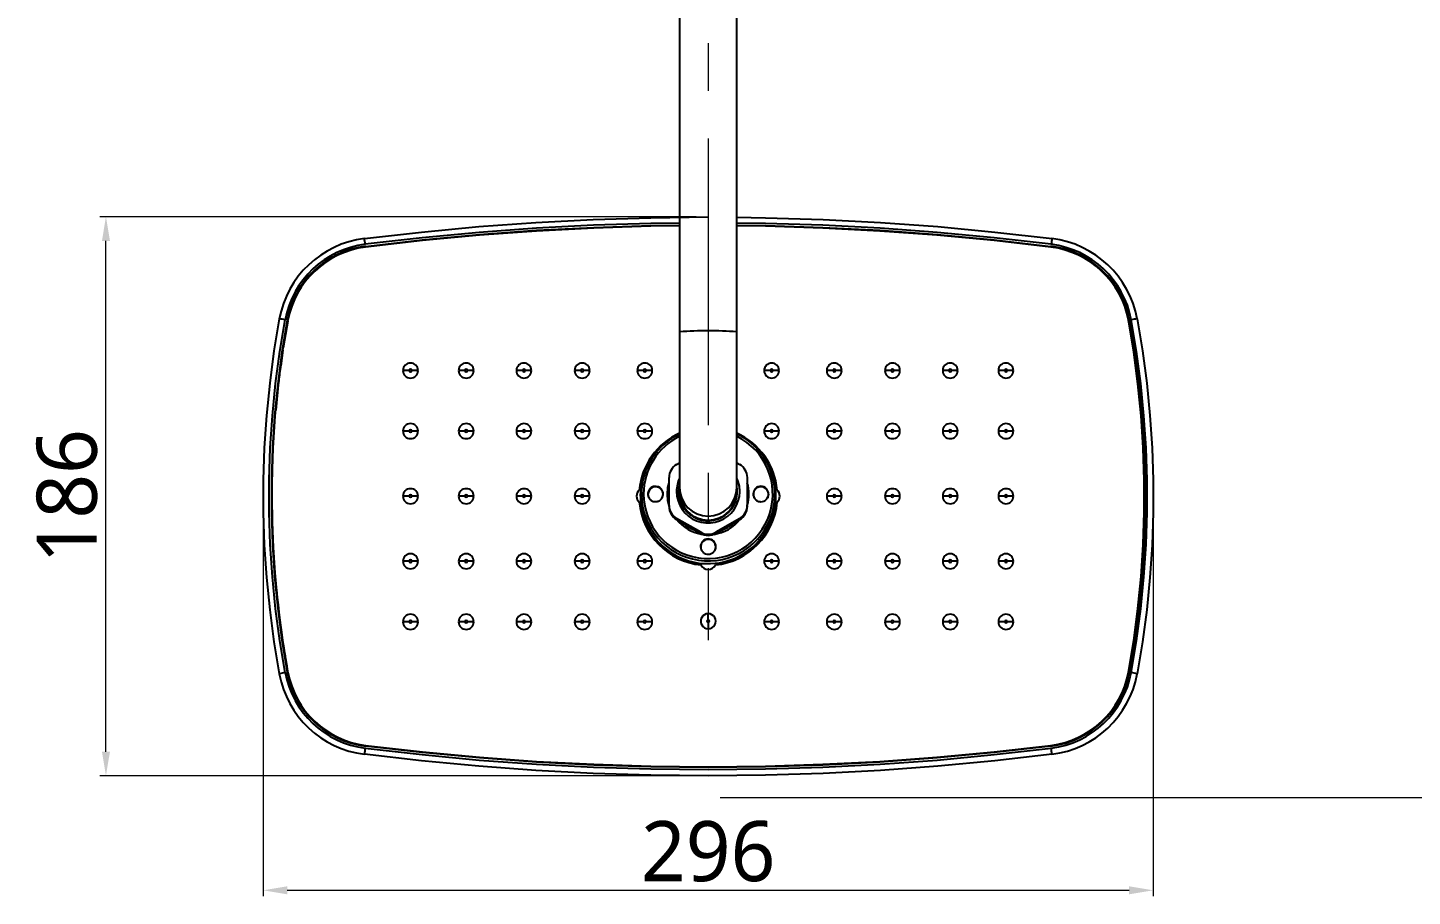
# Model space of a CAD drawing. Extents: x 4885 to 9138, y -729 to 2388.
# Drawn here: x 5962.3 to 6422.6, y 1428.2 to 1717 of the extents above; entities that cross this region are included whole.
import ezdxf

# ---------------------------------------------------------------- set-up
doc = ezdxf.new("R2010")
doc.units = 0
doc.header["$LTSCALE"] = 10
doc.header["$MEASUREMENT"] = 0
doc.header["$PDMODE"] = 3
doc.header["$PDSIZE"] = -10
doc.linetypes.add('CENTER2', pattern=[28.575, 19.05, -3.175, 3.175, -3.175])
doc.layers.get('0').update_dxf_attribs({"linetype": 'CONTINUOUS'})
doc.layers.get('DEFPOINTS').update_dxf_attribs({"linetype": 'CONTINUOUS'})
doc.layers.add('Cneter', color=1, linetype='CENTER2', lineweight=13)
doc.styles.add('Daelim Dimension', font='NanumGothic.ttf')
doc.dimstyles.new('DEFAULT', dxfattribs={"dimscale": 2, "dimtxt": 2, "dimasz": 2, "dimexe": 0, "dimexo": 2, "dimgap": 1, "dimtad": 1, "dimdec": 1, "dimzin": 9, "dimdsep": 46, "dimtxsty": 'Daelim Dimension', "dimcen": 0.5, "dimclrd": 252, "dimclre": 252, "dimclrt": 3, "dimadec": 1, "dimazin": 0, "dimtfac": 1, "dimtdec": 1, "dimtix": 1, "dimtmove": 0, "dimatfit": 3, "dimfxl": 1, "dimtolj": 1, "dimtzin": 1, "dimlwd": 9, "dimlwe": 9, "dimarcsym": 0})

# ---------------------------------------------------------------- blocks, each defined once
blk = doc.blocks.new('*D56')
at = {"color": 5, "lineweight": 9, "ltscale": 0.5, "transparency": 16777216}
for p, q in [((6417.52, 2005.89), (6533.53, 2005.89)), ((6531.53, 1997.89), (6531.53, 1469.07)), ((6192.49, 1461.07), (6533.53, 1461.07))]:
    blk.add_line(p, q, dxfattribs=at)
at = {"color": 5, "ltscale": 0.5, "transparency": 16777216}
for points in [[(6530.19, 1997.89), (6532.86, 1997.89), (6531.53, 2005.89)], [(6530.19, 1469.07), (6532.86, 1469.07), (6531.53, 1461.07)]]:
    blk.add_solid(points, dxfattribs=at)
at = {"layer": 'DEFPOINTS', "color": 0, "ltscale": 0.5, "transparency": 16777216}
for p in [(6413.52, 2005.89), (6188.49, 1461.07), (6531.53, 1461.07)]:
    blk.add_point(p, dxfattribs=at)
at = {"color": 7, "ltscale": 0.5, "transparency": 16777216, "insert": (6518.75, 1733.48), "char_height": 20, "attachment_point": 5, "rotation": 90, "style": 'Daelim Dimension'}
blk.add_mtext('\\A1;545', dxfattribs=at)
blk = doc.blocks.new('*D59')
at = {"color": 5, "lineweight": 9, "ltscale": 0.5, "transparency": 16777216}
for p, q in [((6184.52, 1654.14), (5986.34, 1654.14)), ((5988.34, 1476.28), (5988.34, 1646.14)), ((6184.52, 1468.28), (5986.34, 1468.28))]:
    blk.add_line(p, q, dxfattribs=at)
at = {"color": 5, "ltscale": 0.5, "transparency": 16777216}
for points in [[(5987.01, 1646.14), (5989.68, 1646.14), (5988.34, 1654.14)], [(5987.01, 1476.28), (5989.68, 1476.28), (5988.34, 1468.28)]]:
    blk.add_solid(points, dxfattribs=at)
at = {"layer": 'DEFPOINTS', "color": 0, "ltscale": 0.5, "transparency": 16777216}
for p in [(5988.34, 1654.14), (6188.52, 1654.14), (6188.52, 1468.28)]:
    blk.add_point(p, dxfattribs=at)
at = {"color": 7, "ltscale": 0.5, "transparency": 16777216, "insert": (5975.45, 1561.21), "char_height": 20, "attachment_point": 5, "rotation": 90, "style": 'Daelim Dimension'}
blk.add_mtext('\\A1;186', dxfattribs=at)
blk = doc.blocks.new('*D60')
at = {"color": 5, "lineweight": 9, "ltscale": 0.5, "transparency": 16777216}
for p, q in [((6040.63, 1557.16), (6040.63, 1428.18)), ((6336.42, 1557.16), (6336.42, 1428.18)), ((6048.63, 1430.18), (6328.42, 1430.18))]:
    blk.add_line(p, q, dxfattribs=at)
at = {"color": 5, "ltscale": 0.5, "transparency": 16777216}
for points in [[(6048.63, 1431.52), (6048.63, 1428.85), (6040.63, 1430.18)], [(6328.42, 1431.52), (6328.42, 1428.85), (6336.42, 1430.18)]]:
    blk.add_solid(points, dxfattribs=at)
at = {"layer": 'DEFPOINTS', "color": 0, "ltscale": 0.5, "transparency": 16777216}
for p in [(6040.63, 1561.16), (6336.42, 1561.16), (6336.42, 1430.18)]:
    blk.add_point(p, dxfattribs=at)
at = {"color": 7, "ltscale": 0.5, "transparency": 16777216, "insert": (6188.52, 1443.07), "char_height": 20, "attachment_point": 5, "style": 'Daelim Dimension'}
blk.add_mtext('\\A1;296', dxfattribs=at)

msp = doc.modelspace()

# ---------------------------------------------------------------- linework, layer by layer
at = {"color": 7, "linetype": 'Continuous', "lineweight": 25}
for p, q in [((6179.02, 1917.63), (6179.02, 1615.85)), ((6198.02, 1615.85), (6198.02, 1917.63))]:
    msp.add_line(p, q, dxfattribs=at)
for p, q in [((6074.61, 1644.08), (6074.61, 1644.12)), ((6302.44, 1644.08), (6302.44, 1644.12)), ((6048.79, 1619.47), (6047.29, 1610.62)), ((6048.79, 1619.47), (6048.87, 1619.9)), ((6048.79, 1619.47), (6048.79, 1619.73)), ((6048.79, 1619.47), (6048.79, 1619.47)), ((6179.02, 1615.85), (6179.02, 1564.14)), ((6198.02, 1564.14), (6198.02, 1615.85)), ((6328.26, 1619.47), (6328.18, 1619.9)), ((6328.26, 1619.47), (6328.26, 1619.73)), ((6328.26, 1619.47), (6329.76, 1610.62)), ((6328.26, 1619.47), (6328.26, 1619.47)), ((6047.3, 1610.61), (6047.28, 1610.62)), ((6329.77, 1610.62), (6329.75, 1610.61)), ((6045.76, 1599.57), (6045.76, 1599.62)), ((6045.76, 1599.62), (6045.97, 1599.61)), ((6045.8, 1599.57), (6045.76, 1599.57)), ((6331.29, 1599.62), (6331.07, 1599.61)), ((6331.25, 1599.57), (6331.29, 1599.57)), ((6331.29, 1599.57), (6331.29, 1599.62)), ((6178.02, 1571.76), (6179.02, 1572.33)), ((6198.02, 1572.33), (6199.02, 1571.76)), ((6175.52, 1558.2), (6175.52, 1567.43)), ((6201.52, 1567.43), (6201.52, 1558.2)), ((6043.52, 1561.23), (6043.52, 1561.04)), ((6043.52, 1561.04), (6043.52, 1560.97)), ((6166.02, 1561.29), (6166.08, 1562.89)), ((6179.02, 1564.14), (6179.02, 1562.74)), ((6198.02, 1562.74), (6198.02, 1564.14)), ((6333.52, 1561.04), (6333.52, 1561.23)), ((6333.52, 1560.97), (6333.52, 1561.04)), ((6175.52, 1557.81), (6175.52, 1558.2)), ((6201.52, 1557.81), (6201.52, 1558.2)), ((6186.02, 1549.25), (6178.02, 1553.87)), ((6178.02, 1553.48), (6178.02, 1553.87)), ((6178.02, 1553.48), (6186.02, 1548.87)), ((6178.02, 1553.48), (6186.02, 1548.87)), ((6178.02, 1553.48), (6178.02, 1553.48)), ((6183.69, 1554.38), (6182.89, 1554.85)), ((6199.02, 1553.87), (6191.02, 1549.25)), ((6191.02, 1548.87), (6199.02, 1553.48)), ((6191.02, 1548.87), (6199.02, 1553.48)), ((6199.02, 1553.48), (6199.02, 1553.87)), ((6199.02, 1553.48), (6199.02, 1553.48)), ((6186.02, 1548.87), (6186.02, 1549.25)), ((6186.02, 1548.87), (6186.02, 1548.87)), ((6191.02, 1548.87), (6191.02, 1549.25)), ((6191.02, 1548.87), (6191.02, 1548.87)), ((6045.01, 1530.09), (6045.01, 1529.96)), ((6045.04, 1529.81), (6045.01, 1529.96)), ((6045.2, 1527.99), (6045.2, 1528.03)), ((6331.84, 1527.99), (6331.84, 1528.03)), ((6332.01, 1529.81), (6332.03, 1529.96)), ((6332.03, 1530.09), (6332.03, 1529.96)), ((6045.29, 1527.36), (6045.27, 1527.36)), ((6045.28, 1527.34), (6045.28, 1527.36)), ((6045.39, 1526.4), (6045.38, 1526.4)), ((6331.66, 1526.4), (6331.66, 1526.4)), ((6331.78, 1527.36), (6331.76, 1527.36)), ((6331.77, 1527.34), (6331.77, 1527.36)), ((6188.52, 1520.1), (6188.52, 1522.16)), ((6188.52, 1519.3), (6188.52, 1517.16)), ((6046.42, 1517.62), (6046.46, 1517.62)), ((6330.63, 1517.62), (6330.59, 1517.62)), ((6047.18, 1512.53), (6047.19, 1512.53)), ((6047.24, 1512.04), (6047.24, 1512)), ((6047.33, 1511.5), (6047.34, 1511.51)), ((6047.33, 1511.49), (6047.33, 1511.5)), ((6047.33, 1511.49), (6047.35, 1511.49)), ((6047.56, 1510.12), (6047.56, 1510.07)), ((6047.57, 1509.91), (6047.56, 1510.07)), ((6047.57, 1510.04), (6047.57, 1509.91)), ((6329.47, 1509.91), (6329.48, 1510.07)), ((6329.47, 1510.04), (6329.47, 1509.91)), ((6329.48, 1510.07), (6329.48, 1510.12)), ((6329.72, 1511.5), (6329.7, 1511.51)), ((6329.72, 1511.49), (6329.7, 1511.49)), ((6329.72, 1511.49), (6329.72, 1511.5)), ((6329.81, 1512.04), (6329.81, 1512)), ((6329.87, 1512.53), (6329.86, 1512.53)), ((6048.84, 1502.74), (6048.84, 1502.55)), ((6048.84, 1502.55), (6048.84, 1502.48)), ((6328.21, 1502.74), (6328.21, 1502.55)), ((6328.21, 1502.55), (6328.21, 1502.48)), ((6074.62, 1478.39), (6074.62, 1478.34)), ((6302.43, 1478.39), (6302.43, 1478.34))]:
    msp.add_line(p, q)
at = {"flags": 128}
for points in [[(6074.25, 1646.92), (6093.22, 1649.09), (6112.23, 1650.87), (6131.28, 1652.26), (6150.34, 1653.25), (6169.43, 1653.84), (6188.52, 1654.14)], [(6198.02, 1653.99), (6207.62, 1653.84), (6226.7, 1653.25), (6245.77, 1652.26), (6264.81, 1650.87), (6283.83, 1649.09), (6302.8, 1646.92)], [(6179.02, 1652.07), (6169.47, 1651.92), (6150.43, 1651.33), (6131.4, 1650.34), (6112.4, 1648.96), (6093.43, 1647.18), (6074.5, 1645.01)], [(6074.59, 1644.32), (6093.5, 1646.49), (6112.46, 1648.27), (6131.44, 1649.65), (6150.46, 1650.64), (6169.49, 1651.23), (6179.02, 1651.38)], [(6179.02, 1651.17), (6169.49, 1651.03), (6150.46, 1650.43), (6131.46, 1649.44), (6112.47, 1648.06), (6093.52, 1646.29), (6074.61, 1644.12)], [(6179.02, 1651.13), (6169.49, 1650.98), (6150.47, 1650.39), (6131.46, 1649.4), (6112.48, 1648.02), (6093.53, 1646.24), (6074.62, 1644.08)], [(6302.55, 1645.01), (6283.62, 1647.18), (6264.65, 1648.96), (6245.65, 1650.34), (6226.62, 1651.33), (6207.58, 1651.92), (6198.02, 1652.07)], [(6198.02, 1651.38), (6207.56, 1651.23), (6226.59, 1650.64), (6245.6, 1649.65), (6264.59, 1648.27), (6283.55, 1646.49), (6302.46, 1644.32)], [(6302.44, 1644.12), (6283.53, 1646.29), (6264.57, 1648.06), (6245.59, 1649.44), (6226.58, 1650.43), (6207.56, 1651.03), (6198.02, 1651.17)], [(6302.43, 1644.08), (6283.52, 1646.24), (6264.57, 1648.02), (6245.59, 1649.4), (6226.58, 1650.39), (6207.56, 1650.98), (6198.02, 1651.13)], [(6045.95, 1620.18), (6044.18, 1609.54), (6042.76, 1598.84), (6041.7, 1588.1), (6040.98, 1577.34), (6040.63, 1566.56), (6040.63, 1555.77), (6040.98, 1544.98), (6041.7, 1534.22), (6042.76, 1523.48), (6044.18, 1512.78), (6045.95, 1502.14)], [(6331.1, 1620.18), (6332.87, 1609.54), (6334.29, 1598.84), (6335.35, 1588.1), (6336.06, 1577.34), (6336.42, 1566.56), (6336.42, 1555.77), (6336.06, 1544.98), (6335.35, 1534.22), (6334.29, 1523.48), (6332.87, 1512.78), (6331.1, 1502.14)], [(6047.91, 1502.57), (6046.15, 1513.15), (6044.74, 1523.78), (6043.69, 1534.45), (6042.98, 1545.15), (6042.63, 1555.87), (6042.63, 1566.6), (6042.98, 1577.31), (6043.69, 1588.01), (6044.74, 1598.69), (6046.15, 1609.32), (6047.91, 1619.9)], [(6048.59, 1619.77), (6046.84, 1609.21), (6045.43, 1598.61), (6044.37, 1587.96), (6043.67, 1577.28), (6043.32, 1566.58), (6043.32, 1555.88), (6043.67, 1545.19), (6044.37, 1534.51), (6045.43, 1523.86), (6046.84, 1513.25), (6048.59, 1502.7)], [(6048.79, 1502.73), (6047.03, 1513.28), (6045.63, 1523.88), (6044.57, 1534.52), (6043.87, 1545.19), (6043.52, 1555.88), (6043.52, 1566.57), (6043.87, 1577.26), (6044.57, 1587.93), (6045.63, 1598.58), (6047.03, 1609.18), (6048.79, 1619.73)], [(6048.84, 1502.74), (6047.08, 1513.29), (6045.68, 1523.89), (6044.62, 1534.53), (6043.92, 1545.2), (6043.57, 1555.89), (6043.57, 1566.58), (6043.92, 1577.27), (6044.62, 1587.94), (6045.68, 1598.58), (6047.08, 1609.18), (6048.84, 1619.73)], [(6328.21, 1502.74), (6329.96, 1513.29), (6331.37, 1523.89), (6332.42, 1534.53), (6333.13, 1545.2), (6333.48, 1555.89), (6333.48, 1566.58), (6333.13, 1577.27), (6332.42, 1587.94), (6331.37, 1598.58), (6329.96, 1609.18), (6328.21, 1619.73)], [(6328.26, 1502.73), (6330.01, 1513.28), (6331.42, 1523.88), (6332.47, 1534.52), (6333.18, 1545.19), (6333.53, 1555.88), (6333.53, 1566.57), (6333.18, 1577.26), (6332.47, 1587.93), (6331.42, 1598.58), (6330.01, 1609.18), (6328.26, 1619.73)], [(6328.46, 1619.77), (6330.21, 1609.21), (6331.62, 1598.61), (6332.67, 1587.96), (6333.38, 1577.28), (6333.73, 1566.58), (6333.73, 1555.88), (6333.38, 1545.19), (6332.67, 1534.51), (6331.62, 1523.86), (6330.21, 1513.25), (6328.46, 1502.7)], [(6329.14, 1502.57), (6330.89, 1513.15), (6332.3, 1523.78), (6333.36, 1534.45), (6334.07, 1545.15), (6334.42, 1555.87), (6334.42, 1566.6), (6334.07, 1577.31), (6333.36, 1588.01), (6332.3, 1598.69), (6330.89, 1609.32), (6329.14, 1619.9)], [(6047.19, 1609.95), (6047.03, 1608.92), (6046.42, 1604.63)], [(6329.86, 1609.95), (6330.01, 1608.92), (6330.62, 1604.63)], [(6046.4, 1604.62), (6046.31, 1604), (6046.23, 1603.37), (6046.15, 1602.75), (6046.07, 1602.12), (6045.99, 1601.5), (6045.91, 1600.87), (6045.84, 1600.25), (6045.76, 1599.62)], [(6330.65, 1604.62), (6330.73, 1604), (6330.82, 1603.37), (6330.9, 1602.75), (6330.98, 1602.12), (6331.06, 1601.5), (6331.13, 1600.87), (6331.21, 1600.25), (6331.29, 1599.62)], [(6045.78, 1599.57), (6045.63, 1598.32), (6044.76, 1589.83)], [(6331.27, 1599.57), (6331.42, 1598.32), (6332.29, 1589.83)], [(6043.57, 1568.93), (6043.52, 1566.32), (6043.47, 1560.97)], [(6174.99, 1561.95), (6175.16, 1564.12), (6175.52, 1565.71)], [(6333.48, 1568.93), (6333.53, 1566.32), (6333.57, 1560.97)], [(6043.52, 1561.04), (6043.63, 1552.6), (6043.96, 1544.17), (6044.51, 1535.75), (6045.28, 1527.34)], [(6168.86, 1560.61), (6168.71, 1560.91), (6168.52, 1561.86)], [(6175.52, 1558.19), (6175.16, 1559.78), (6174.99, 1561.95)], [(6208.52, 1561.86), (6208.33, 1560.91), (6208.19, 1560.61)], [(6333.52, 1561.04), (6333.41, 1552.6), (6333.08, 1544.17), (6332.54, 1535.75), (6331.77, 1527.34)], [(6181, 1551.77), (6182.43, 1550.83), (6183.65, 1550.23)], [(6193.39, 1550.23), (6194.62, 1550.83), (6196.05, 1551.77)], [(6045.01, 1530.09), (6045.27, 1527.57), (6045.54, 1525.06), (6045.83, 1522.55), (6046.14, 1520.04), (6046.47, 1517.54), (6046.82, 1515.04), (6047.19, 1512.54), (6047.57, 1510.04)], [(6332.03, 1530.09), (6331.78, 1527.57), (6331.51, 1525.06), (6331.22, 1522.55), (6330.91, 1520.04), (6330.58, 1517.54), (6330.23, 1515.04), (6329.86, 1512.54), (6329.47, 1510.04)], [(6045.38, 1526.4), (6045.57, 1524.66), (6045.77, 1522.93), (6045.81, 1522.66)], [(6331.66, 1526.4), (6331.47, 1524.66), (6331.27, 1522.93), (6331.24, 1522.66)], [(6046.45, 1517.62), (6046.67, 1515.99), (6046.92, 1514.26), (6047.18, 1512.53)], [(6330.6, 1517.62), (6330.37, 1515.99), (6330.13, 1514.26), (6329.87, 1512.53)], [(6047.24, 1512), (6047.42, 1510.81), (6047.61, 1509.62), (6047.8, 1508.43), (6048, 1507.23), (6048.2, 1506.04), (6048.41, 1504.86), (6048.62, 1503.67), (6048.84, 1502.48)], [(6047.33, 1511.49), (6047.5, 1510.37), (6047.68, 1509.25), (6047.86, 1508.13), (6048.05, 1507.01), (6048.24, 1505.89), (6048.44, 1504.78), (6048.63, 1503.66), (6048.84, 1502.55)], [(6329.81, 1512), (6329.62, 1510.81), (6329.44, 1509.62), (6329.24, 1508.43), (6329.04, 1507.23), (6328.84, 1506.04), (6328.64, 1504.86), (6328.43, 1503.67), (6328.21, 1502.48)], [(6329.72, 1511.49), (6329.54, 1510.37), (6329.37, 1509.25), (6329.18, 1508.13), (6329, 1507.01), (6328.81, 1505.89), (6328.61, 1504.78), (6328.41, 1503.66), (6328.21, 1502.55)], [(6074.5, 1477.46), (6093.43, 1475.29), (6112.4, 1473.51), (6131.4, 1472.13), (6150.43, 1471.14), (6169.47, 1470.55), (6188.52, 1470.35), (6207.58, 1470.55), (6226.62, 1471.14), (6245.65, 1472.13), (6264.65, 1473.51), (6283.62, 1475.29), (6302.55, 1477.46)], [(6302.46, 1478.14), (6283.55, 1475.98), (6264.59, 1474.2), (6245.6, 1472.82), (6226.59, 1471.83), (6207.56, 1471.24), (6188.52, 1471.04), (6169.49, 1471.24), (6150.46, 1471.83), (6131.44, 1472.82), (6112.46, 1474.2), (6093.5, 1475.98), (6074.59, 1478.14)], [(6074.61, 1478.34), (6093.52, 1476.17), (6112.47, 1474.39), (6131.46, 1473.01), (6150.46, 1472.02), (6169.49, 1471.43), (6188.52, 1471.23), (6207.56, 1471.43), (6226.58, 1472.02), (6245.59, 1473.01), (6264.57, 1474.39), (6283.53, 1476.17), (6302.44, 1478.34)], [(6074.62, 1478.39), (6093.53, 1476.22), (6112.48, 1474.45), (6131.46, 1473.07), (6150.47, 1472.08), (6169.49, 1471.49), (6188.52, 1471.29), (6207.56, 1471.49), (6226.58, 1472.08), (6245.59, 1473.07), (6264.57, 1474.45), (6283.52, 1476.22), (6302.43, 1478.39)], [(6302.8, 1475.41), (6283.83, 1473.23), (6264.81, 1471.45), (6245.77, 1470.06), (6226.7, 1469.07), (6207.62, 1468.48), (6188.52, 1468.28), (6169.43, 1468.48), (6150.34, 1469.07), (6131.28, 1470.06), (6112.23, 1471.45), (6093.22, 1473.23), (6074.25, 1475.41)]]:
    msp.add_lwpolyline(points, dxfattribs=at)
for centre, radius, start, end in [((6078.34, 1614.24), 32.93, 97.1251, 169.6068), ((6078.34, 1614.31), 30.93, 97.1263, 169.6057), ((6078.34, 1614.32), 30.24, 97.1239, 169.608), ((6078.34, 1614.31), 30.04, 97.1239, 169.608), ((6078.34, 1614.31), 29.99, 97.1263, 169.6056), ((5988.89, 1634.83), 86.22, 6.781, 8.0584), ((6061.75, 1642.67), 12.94, 6.447, 7.3627), ((6298.71, 1614.31), 29.99, 10.3945, 82.8737), ((6315.39, 1642.65), 13.03, 172.6406, 173.5498), ((6298.71, 1614.31), 30.04, 10.392, 82.8761), ((6298.71, 1614.32), 30.24, 10.392, 82.8761), ((6388.14, 1634.83), 86.19, 171.9415, 173.2192), ((6298.71, 1614.31), 30.93, 10.3943, 82.8737), ((6298.71, 1614.24), 32.93, 10.3932, 82.8749), ((6045.16, 1607.85), 12.35, 77.1226, 86.3366), ((6331.89, 1607.85), 12.35, 93.6634, 102.8774), ((6048.37, 1618.3), 1.49, 73.8071, 81.5473), ((6188.52, 1506.46), 109.81, 85.037, 94.963), ((6328.68, 1618.3), 1.49, 98.4497, 106.1941), ((6089.57, 1603.01), 2.5, 0.0283, 179.9717), ((6089.01, 1549.86), 53.19, 89.8231, 92.0832), ((6089.57, 1603.01), 2.5, 180.0283, 359.9717), ((6089.57, 1603.04), 0.402, 0.0258, 179.9742), ((6089.57, 1603.04), 0.402, 180.03, 359.97), ((6090.14, 1549.86), 53.19, 87.9168, 90.1769), ((6108.08, 1603.01), 2.5, 0.0283, 179.9717), ((6107.52, 1549.86), 53.19, 89.8231, 92.0832), ((6108.08, 1603.01), 2.5, 180.0283, 359.9717), ((6108.08, 1603.04), 0.402, 0.0251, 179.9749), ((6108.08, 1603.04), 0.402, 180.0293, 359.9707), ((6108.65, 1549.86), 53.19, 87.9168, 90.1769), ((6127.27, 1603.01), 2.5, 0.0282, 179.9718), ((6126.71, 1549.86), 53.19, 89.8231, 92.0832), ((6127.27, 1603.01), 2.5, 180.0282, 359.9718), ((6127.27, 1603.04), 0.402, 0.0254, 179.9746), ((6127.27, 1603.04), 0.402, 180.0297, 359.9703), ((6127.84, 1549.86), 53.19, 87.9168, 90.1769), ((6146.63, 1603.01), 2.5, 0.0283, 179.9717), ((6146.06, 1549.86), 53.19, 89.8231, 92.0832), ((6146.63, 1603.01), 2.5, 180.0283, 359.9717), ((6146.63, 1603.04), 0.402, 0.0258, 179.9742), ((6146.63, 1603.04), 0.402, 180.03, 359.97), ((6147.19, 1549.86), 53.19, 87.9168, 90.1769), ((6167.45, 1603.01), 2.5, 0.0282, 179.9718), ((6166.88, 1549.86), 53.19, 89.8231, 92.0832), ((6167.45, 1603.01), 2.5, 180.0282, 359.9718), ((6167.45, 1603.04), 0.402, 0.0255, 179.9745), ((6167.45, 1603.04), 0.402, 180.0298, 359.9702), ((6168.01, 1549.86), 53.19, 87.9168, 90.1769), ((6209.6, 1603.01), 2.5, 0.0282, 179.9718), ((6209.04, 1549.86), 53.19, 89.8231, 92.0832), ((6209.6, 1603.01), 2.5, 180.0282, 359.9718), ((6209.6, 1603.04), 0.402, 0.0255, 179.9745), ((6209.6, 1603.04), 0.402, 180.0298, 359.9702), ((6210.17, 1549.86), 53.19, 87.9168, 90.1769), ((6230.42, 1603.01), 2.5, 0.0282, 179.9718), ((6229.85, 1549.86), 53.19, 89.8231, 92.0832), ((6230.42, 1603.01), 2.5, 180.0282, 359.9718), ((6230.42, 1603.04), 0.402, 0.0254, 179.9746), ((6230.42, 1603.04), 0.402, 180.0297, 359.9703), ((6230.99, 1549.86), 53.19, 87.9168, 90.1769), ((6249.77, 1603.01), 2.5, 0.0283, 179.9717), ((6249.21, 1549.86), 53.19, 89.8231, 92.0832), ((6249.77, 1603.01), 2.5, 180.0283, 359.9717), ((6249.77, 1603.04), 0.402, 0.0258, 179.9742), ((6249.77, 1603.04), 0.402, 180.03, 359.97), ((6250.34, 1549.86), 53.19, 87.9168, 90.1769), ((6268.96, 1603.01), 2.5, 0.0283, 179.9717), ((6268.4, 1549.86), 53.19, 89.8231, 92.0832), ((6268.96, 1603.01), 2.5, 180.0283, 359.9717), ((6268.96, 1603.04), 0.402, 0.0258, 179.9742), ((6268.96, 1603.04), 0.402, 180.03, 359.97), ((6269.53, 1549.86), 53.19, 87.9168, 90.1769), ((6287.47, 1603.01), 2.5, 0.0283, 179.9717), ((6286.91, 1549.86), 53.19, 89.8231, 92.0832), ((6287.47, 1603.01), 2.5, 180.0283, 359.9717), ((6287.47, 1603.04), 0.402, 0.0251, 179.9749), ((6287.47, 1603.04), 0.402, 180.0293, 359.9707), ((6288.04, 1549.86), 53.19, 87.9168, 90.1769), ((6089.57, 1582.87), 2.5, 0.0283, 179.9717), ((6089.57, 1582.91), 0.402, 0.03, 179.97), ((6108.08, 1582.87), 2.5, 0.0283, 179.9717), ((6108.08, 1582.91), 0.402, 0.0293, 179.9707), ((6127.27, 1582.87), 2.5, 0.0282, 179.9718), ((6127.27, 1582.91), 0.402, 0.0297, 179.9703), ((6146.63, 1582.87), 2.5, 0.0283, 179.9717), ((6146.63, 1582.91), 0.402, 0.03, 179.97), ((6167.45, 1582.87), 2.5, 0.0282, 179.9718), ((6167.45, 1582.91), 0.402, 0.0298, 179.9702), ((6209.6, 1582.87), 2.5, 0.0282, 179.9718), ((6209.6, 1582.91), 0.402, 0.0298, 179.9702), ((6230.42, 1582.87), 2.5, 0.0282, 179.9718), ((6230.42, 1582.91), 0.402, 0.0297, 179.9703), ((6249.77, 1582.87), 2.5, 0.0283, 179.9717), ((6249.77, 1582.91), 0.402, 0.03, 179.97), ((6268.96, 1582.87), 2.5, 0.0283, 179.9717), ((6268.96, 1582.91), 0.402, 0.03, 179.97), ((6287.47, 1582.87), 2.5, 0.0283, 179.9717), ((6287.47, 1582.91), 0.402, 0.0293, 179.9707), ((6089.01, 1529.72), 53.19, 89.8231, 92.0832), ((6089.57, 1582.87), 2.5, 180.0278, 359.9722), ((6089.57, 1582.91), 0.402, 180.0258, 359.9742), ((6090.14, 1529.72), 53.19, 87.9168, 90.1769), ((6107.52, 1529.72), 53.19, 89.8231, 92.0832), ((6108.08, 1582.87), 2.5, 180.0278, 359.9722), ((6108.08, 1582.91), 0.402, 180.0251, 359.9749), ((6108.65, 1529.72), 53.19, 87.9168, 90.1769), ((6126.71, 1529.72), 53.19, 89.8231, 92.0832), ((6127.27, 1582.87), 2.5, 180.0277, 359.9723), ((6127.27, 1582.91), 0.402, 180.0254, 359.9746), ((6127.84, 1529.72), 53.19, 87.9168, 90.1769), ((6146.06, 1529.72), 53.19, 89.8231, 92.0832), ((6146.63, 1582.87), 2.5, 180.0278, 359.9722), ((6146.63, 1582.91), 0.402, 180.0258, 359.9742), ((6147.19, 1529.72), 53.19, 87.9168, 90.1769), ((6166.88, 1529.72), 53.19, 89.8231, 92.0832), ((6167.45, 1582.87), 2.5, 180.0278, 359.9722), ((6188.51, 1561.26), 22.99, 114.3749, 174.9576), ((6188.52, 1561.91), 22.18, 179.9931, 64.9281), ((6188.51, 1561.91), 22.17, 115.3313, 179.9915), ((6167.45, 1582.91), 0.402, 180.0255, 359.9745), ((6188.51, 1561.95), 21.44, 116.2636, 179.9915), ((6188.52, 1561.95), 21.45, 179.9935, 63.6889), ((6168.01, 1529.72), 53.19, 87.9168, 90.1769), ((6188.54, 1561.26), 22.99, 5.0424, 65.6251), ((6209.04, 1529.72), 53.19, 89.8231, 92.0832), ((6209.6, 1582.87), 2.5, 180.0277, 359.9723), ((6209.6, 1582.91), 0.402, 180.0255, 359.9745), ((6210.17, 1529.72), 53.19, 87.9168, 90.1769), ((6229.85, 1529.72), 53.19, 89.8231, 92.0832), ((6230.42, 1582.87), 2.5, 180.0277, 359.9723), ((6230.42, 1582.91), 0.402, 180.0254, 359.9746), ((6230.99, 1529.72), 53.19, 87.9168, 90.1769), ((6249.21, 1529.72), 53.19, 89.8231, 92.0832), ((6249.77, 1582.87), 2.5, 180.0278, 359.9722), ((6249.77, 1582.91), 0.402, 180.0258, 359.9742), ((6250.34, 1529.72), 53.19, 87.9168, 90.1769), ((6268.4, 1529.72), 53.19, 89.8231, 92.0832), ((6268.96, 1582.87), 2.5, 180.0278, 359.9722), ((6268.96, 1582.91), 0.402, 180.0258, 359.9742), ((6269.53, 1529.72), 53.19, 87.9168, 90.1769), ((6286.91, 1529.72), 53.19, 89.8231, 92.0832), ((6287.47, 1582.87), 2.5, 180.0278, 359.9722), ((6287.47, 1582.91), 0.402, 180.0251, 359.9749), ((6288.04, 1529.72), 53.19, 87.9168, 90.1769), ((6180.52, 1567.43), 5, 119.9763, 179.9934), ((6196.53, 1567.43), 5, 0.0067, 60.0237), ((6188.51, 1562.81), 10.49, 154.8066, 179.9988), ((6188.52, 1562.81), 10.5, 180.0143, 25.1506), ((6188.51, 1562.76), 10.49, 154.8061, 179.9993), ((6188.54, 1562.76), 10.49, 0.0006, 25.194), ((6188.54, 1561.95), 13.52, 343.8407, 16.1593), ((6089.57, 1561.23), 2.5, 0.0278, 179.9722), ((6089.01, 1508.14), 53.13, 89.822, 92.0843), ((6089.57, 1561.24), 2.5, 180.0283, 359.9717), ((6089.57, 1561.27), 0.402, 0.0258, 179.9742), ((6089.57, 1561.27), 0.402, 180.03, 359.97), ((6090.14, 1508.14), 53.13, 87.9157, 90.178), ((6108.08, 1561.23), 2.5, 0.0278, 179.9722), ((6107.52, 1508.14), 53.13, 89.822, 92.0843), ((6108.08, 1561.24), 2.5, 180.0283, 359.9717), ((6108.08, 1561.27), 0.402, 0.0251, 179.9749), ((6108.08, 1561.27), 0.402, 180.0293, 359.9707), ((6108.65, 1508.14), 53.13, 87.9157, 90.178), ((6127.27, 1561.23), 2.5, 0.0277, 179.9723), ((6126.71, 1508.14), 53.13, 89.822, 92.0843), ((6127.27, 1561.24), 2.5, 180.0282, 359.9718), ((6127.27, 1561.27), 0.402, 0.0254, 179.9746), ((6127.27, 1561.27), 0.402, 180.0297, 359.9703), ((6127.84, 1508.14), 53.13, 87.9157, 90.178), ((6146.63, 1561.23), 2.5, 0.0278, 179.9722), ((6146.06, 1508.14), 53.13, 89.822, 92.0843), ((6146.63, 1561.24), 2.5, 180.0283, 359.9717), ((6146.63, 1561.27), 0.402, 0.0258, 179.9742), ((6146.63, 1561.27), 0.402, 180.03, 359.97), ((6147.19, 1508.14), 53.13, 87.9157, 90.178), ((6167.44, 1561.27), 2.72, 132.2419, 227.7581), ((6188.52, 1561.3), 22.5, 180.0252, 4.0837), ((6171.02, 1561.86), 2.5, 330.0346, 179.9928), ((6188.51, 1562.74), 9.69, 168.3435, 234.5332), ((6188.52, 1564.14), 9.5, 180.028, 359.972), ((6188.52, 1562.75), 9.5, 180.0281, 359.9719), ((6188.52, 1562.75), 9.7, 239.9922, 11.6298), ((6206.02, 1561.86), 2.5, 0.0106, 209.9621), ((6209.6, 1561.27), 2.72, 312.2419, 47.7581), ((6230.42, 1561.23), 2.5, 0.0277, 179.9723), ((6229.85, 1508.14), 53.13, 89.822, 92.0843), ((6230.42, 1561.24), 2.5, 180.0282, 359.9718), ((6230.42, 1561.27), 0.402, 0.0254, 179.9746), ((6230.42, 1561.27), 0.402, 180.0297, 359.9703), ((6230.99, 1508.14), 53.13, 87.9157, 90.178), ((6249.77, 1561.23), 2.5, 0.0278, 179.9722), ((6249.21, 1508.14), 53.13, 89.822, 92.0844), ((6249.77, 1561.24), 2.5, 180.0283, 359.9717), ((6249.77, 1561.27), 0.402, 0.0258, 179.9742), ((6249.77, 1561.27), 0.402, 180.03, 359.97), ((6250.34, 1508.14), 53.13, 87.9157, 90.178), ((6268.96, 1561.23), 2.5, 0.0278, 179.9722), ((6268.4, 1508.14), 53.13, 89.822, 92.0843), ((6268.96, 1561.24), 2.5, 180.0283, 359.9717), ((6268.96, 1561.27), 0.402, 0.0258, 179.9742), ((6268.96, 1561.27), 0.402, 180.03, 359.97), ((6269.53, 1508.14), 53.13, 87.9156, 90.178), ((6287.47, 1561.23), 2.5, 0.0278, 179.9722), ((6286.91, 1508.14), 53.13, 89.822, 92.0843), ((6287.47, 1561.24), 2.5, 180.0283, 359.9717), ((6287.47, 1561.27), 0.402, 0.0251, 179.9749), ((6287.47, 1561.27), 0.402, 180.0293, 359.9707), ((6288.04, 1508.14), 53.13, 87.9157, 90.178), ((6188.52, 1561.24), 22.99, 184.8546, 264.0917), ((6188.52, 1561.28), 22.99, 185.049, 263.9361), ((6180.52, 1558.2), 5, 180.0062, 240.0241), ((6180.52, 1557.81), 5, 180.0065, 240.0235), ((6188.53, 1561.24), 22.99, 275.9083, 355.1454), ((6188.53, 1561.28), 22.99, 276.0639, 354.951), ((6196.53, 1558.2), 5, 299.9759, 359.9937), ((6196.53, 1557.81), 5, 299.9765, 359.9934), ((6188.52, 1561.96), 13.54, 218.4136, 262.1711), ((6188.52, 1561.93), 12.8, 228.8533, 251.6315), ((6188.53, 1561.96), 13.54, 277.8295, 321.5857), ((6188.53, 1561.92), 12.8, 288.3681, 311.1471), ((6188.52, 1553.59), 5, 240.0161, 299.9839), ((6188.52, 1553.2), 5, 240.0151, 270), ((6188.52, 1553.2), 5, 240.0176, 299.9824), ((6188.52, 1544.37), 2.5, 330.0278, 209.9722), ((6188.52, 1553.2), 5, 270, 299.9849), ((6089.57, 1539.6), 2.5, 0.0283, 179.9717), ((6108.08, 1539.6), 2.5, 0.0283, 179.9717), ((6127.27, 1539.6), 2.5, 0.0282, 179.9718), ((6146.63, 1539.6), 2.5, 0.0283, 179.9717), ((6167.45, 1539.6), 2.5, 0.0282, 179.9718), ((6209.6, 1539.6), 2.5, 0.0282, 179.9718), ((6230.42, 1539.6), 2.5, 0.0282, 179.9718), ((6249.77, 1539.6), 2.5, 0.0283, 179.9717), ((6268.96, 1539.6), 2.5, 0.0283, 179.9717), ((6287.47, 1539.6), 2.5, 0.0283, 179.9717), ((6089.01, 1486.45), 53.19, 89.8231, 92.0832), ((6089.57, 1539.6), 2.5, 180.0278, 359.9722), ((6089.57, 1539.63), 0.402, 0.03, 179.97), ((6089.57, 1539.63), 0.402, 180.0258, 359.9742), ((6090.14, 1486.45), 53.19, 87.9168, 90.1769), ((6107.52, 1486.45), 53.19, 89.8231, 92.0832), ((6108.08, 1539.6), 2.5, 180.0278, 359.9722), ((6108.08, 1539.63), 0.402, 0.0293, 179.9707), ((6108.08, 1539.63), 0.402, 180.0251, 359.9749), ((6108.65, 1486.45), 53.19, 87.9168, 90.1769), ((6126.71, 1486.45), 53.19, 89.8231, 92.0832), ((6127.27, 1539.6), 2.5, 180.0277, 359.9723), ((6127.27, 1539.63), 0.402, 0.0297, 179.9703), ((6127.27, 1539.63), 0.402, 180.0254, 359.9746), ((6127.84, 1486.45), 53.19, 87.9168, 90.1769), ((6146.06, 1486.45), 53.19, 89.8231, 92.0832), ((6146.63, 1539.6), 2.5, 180.0278, 359.9722), ((6146.63, 1539.63), 0.402, 0.03, 179.97), ((6146.63, 1539.63), 0.402, 180.0258, 359.9742), ((6147.19, 1486.45), 53.19, 87.9168, 90.1769), ((6166.88, 1486.45), 53.19, 89.8231, 92.0832), ((6167.45, 1539.6), 2.5, 180.0278, 359.9722), ((6167.45, 1539.63), 0.402, 0.0298, 179.9702), ((6167.45, 1539.63), 0.402, 180.0255, 359.9745), ((6168.01, 1486.45), 53.19, 87.9168, 90.1769), ((6188.52, 1539.64), 2.73, 206.6556, 333.3444), ((6209.04, 1486.45), 53.19, 89.8231, 92.0832), ((6209.6, 1539.6), 2.5, 180.0277, 359.9723), ((6209.6, 1539.63), 0.402, 0.0298, 179.9702), ((6209.6, 1539.63), 0.402, 180.0255, 359.9745), ((6210.17, 1486.45), 53.19, 87.9168, 90.1769), ((6229.85, 1486.45), 53.19, 89.8231, 92.0832), ((6230.42, 1539.6), 2.5, 180.0277, 359.9723), ((6230.42, 1539.63), 0.402, 0.0297, 179.9703), ((6230.42, 1539.63), 0.402, 180.0254, 359.9746), ((6230.99, 1486.45), 53.19, 87.9168, 90.1769), ((6249.21, 1486.45), 53.19, 89.8231, 92.0832), ((6249.77, 1539.6), 2.5, 180.0278, 359.9722), ((6249.77, 1539.63), 0.402, 0.03, 179.97), ((6249.77, 1539.63), 0.402, 180.0258, 359.9742), ((6250.34, 1486.45), 53.19, 87.9168, 90.1769), ((6268.4, 1486.45), 53.19, 89.8231, 92.0832), ((6268.96, 1539.6), 2.5, 180.0278, 359.9722), ((6268.96, 1539.63), 0.402, 0.03, 179.97), ((6268.96, 1539.63), 0.402, 180.0258, 359.9742), ((6269.53, 1486.45), 53.19, 87.9168, 90.1769), ((6286.91, 1486.45), 53.19, 89.8231, 92.0832), ((6287.47, 1539.6), 2.5, 180.0278, 359.9722), ((6287.47, 1539.63), 0.402, 0.0293, 179.9707), ((6287.47, 1539.63), 0.402, 180.0251, 359.9749), ((6288.04, 1486.45), 53.19, 87.9168, 90.1769), ((6089.57, 1519.46), 2.5, 0.0278, 179.9722), ((6089.01, 1466.36), 53.13, 89.822, 92.0843), ((6089.57, 1519.46), 2.5, 180.0283, 359.9717), ((6089.57, 1519.5), 0.402, 0.0258, 179.9742), ((6089.57, 1519.5), 0.402, 180.03, 359.97), ((6090.14, 1466.36), 53.13, 87.9157, 90.178), ((6108.08, 1519.46), 2.5, 0.0278, 179.9722), ((6107.52, 1466.36), 53.13, 89.822, 92.0843), ((6108.08, 1519.46), 2.5, 180.0283, 359.9717), ((6108.08, 1519.5), 0.402, 0.0251, 179.9749), ((6108.08, 1519.5), 0.402, 180.0293, 359.9707), ((6108.65, 1466.36), 53.13, 87.9157, 90.178), ((6127.27, 1519.46), 2.5, 0.0277, 179.9723), ((6126.71, 1466.36), 53.13, 89.822, 92.0843), ((6127.27, 1519.46), 2.5, 180.0282, 359.9718), ((6127.27, 1519.5), 0.402, 0.0254, 179.9746), ((6127.27, 1519.5), 0.402, 180.0297, 359.9703), ((6127.84, 1466.36), 53.13, 87.9157, 90.178), ((6146.63, 1519.46), 2.5, 0.0278, 179.9722), ((6146.06, 1466.36), 53.13, 89.822, 92.0843), ((6146.63, 1519.46), 2.5, 180.0283, 359.9717), ((6146.63, 1519.5), 0.402, 0.0258, 179.9742), ((6146.63, 1519.5), 0.402, 180.03, 359.97), ((6147.19, 1466.36), 53.13, 87.9157, 90.178), ((6167.45, 1519.46), 2.5, 0.0278, 179.9722), ((6166.88, 1466.36), 53.13, 89.822, 92.0843), ((6167.45, 1519.46), 2.5, 180.0282, 359.9718), ((6167.45, 1519.5), 0.402, 0.0255, 179.9745), ((6167.45, 1519.5), 0.402, 180.0298, 359.9702), ((6168.01, 1466.36), 53.13, 87.9157, 90.178), ((6188.52, 1519.66), 2.5, 89.9718, 270.0282), ((6188.52, 1519.7), 0.402, 89.9715, 270.0285), ((6188.52, 1519.66), 2.5, 269.9718, 90.0282), ((6188.52, 1519.7), 0.402, 269.9715, 90.0285), ((6209.6, 1519.46), 2.5, 0.0277, 179.9723), ((6209.03, 1466.36), 53.13, 89.822, 92.0843), ((6209.6, 1519.46), 2.5, 180.0282, 359.9718), ((6209.6, 1519.5), 0.402, 0.0255, 179.9745), ((6209.6, 1519.5), 0.402, 180.0298, 359.9702), ((6210.17, 1466.36), 53.13, 87.9157, 90.178), ((6230.42, 1519.46), 2.5, 0.0277, 179.9723), ((6229.85, 1466.36), 53.13, 89.822, 92.0843), ((6230.42, 1519.46), 2.5, 180.0282, 359.9718), ((6230.42, 1519.5), 0.402, 0.0254, 179.9746), ((6230.42, 1519.5), 0.402, 180.0297, 359.9703), ((6230.99, 1466.36), 53.13, 87.9157, 90.178), ((6249.77, 1519.46), 2.5, 0.0278, 179.9722), ((6249.21, 1466.36), 53.13, 89.822, 92.0844), ((6249.77, 1519.46), 2.5, 180.0283, 359.9717), ((6249.77, 1519.5), 0.402, 0.0258, 179.9742), ((6249.77, 1519.5), 0.402, 180.03, 359.97), ((6250.34, 1466.36), 53.13, 87.9157, 90.178), ((6268.96, 1519.46), 2.5, 0.0278, 179.9722), ((6268.4, 1466.36), 53.13, 89.822, 92.0843), ((6268.96, 1519.46), 2.5, 180.0283, 359.9717), ((6268.96, 1519.5), 0.402, 0.0258, 179.9742), ((6268.96, 1519.5), 0.402, 180.03, 359.97), ((6269.53, 1466.36), 53.13, 87.9156, 90.178), ((6287.47, 1519.46), 2.5, 0.0278, 179.9722), ((6286.91, 1466.36), 53.13, 89.822, 92.0843), ((6287.47, 1519.46), 2.5, 180.0283, 359.9717), ((6287.47, 1519.5), 0.402, 0.0251, 179.9749), ((6287.47, 1519.5), 0.402, 180.0293, 359.9707), ((6288.04, 1466.36), 53.13, 87.9157, 90.178), ((6049.72, 1489.7), 13, 98.0023, 106.8756), ((6078.34, 1508.08), 32.93, 190.3932, 262.875), ((6078.34, 1508.15), 30.93, 190.3944, 262.8738), ((6048.9, 1501.31), 1.42, 94.3917, 102.3956), ((6078.34, 1508.15), 30.24, 190.3921, 262.8761), ((6078.34, 1508.15), 30.04, 190.392, 262.8761), ((6078.34, 1508.15), 29.99, 190.3943, 262.8738), ((6298.71, 1508.15), 29.99, 277.1262, 349.6057), ((6298.71, 1508.15), 30.04, 277.1239, 349.608), ((6298.71, 1508.15), 30.24, 277.124, 349.6079), ((6298.71, 1508.15), 30.93, 277.1263, 349.6056), ((6298.71, 1508.08), 32.93, 277.125, 349.6068), ((6328.15, 1501.31), 1.43, 77.607, 85.6071), ((6327.33, 1489.7), 13, 73.1244, 81.9977), ((6187.71, 1462.73), 114.16, 172.5896, 173.6279), ((6084.64, 1476.94), 10.13, 172.0514, 173.1432), ((6292.47, 1476.94), 10.06, 6.8532, 7.9522), ((6189.3, 1462.73), 114.2, 6.3723, 7.4102)]:
    msp.add_arc(centre, radius, start, end)
for points, knots in [([(6179.02, 1581.93), (6178.43, 1581.66), (6177.65, 1581.29), (6176.97, 1580.83), (6176.8, 1580.71)], [0, 0, 0, 0, 0.756162, 1, 1, 1, 1]), ([(6210.93, 1562.9), (6210.91, 1563.3), (6210.84, 1564.61), (6210.4, 1566.77), (6209.62, 1569.33), (6208.55, 1571.76), (6207.23, 1574.03), (6205.66, 1576.1), (6204.2, 1577.71), (6203.16, 1578.56), (6202.81, 1578.84)], [0, 0, 0, 0, 0.070038, 0.223472, 0.374365, 0.521584, 0.664143, 0.801245, 0.932336, 1, 1, 1, 1]), ([(6172.31, 1577.04), (6172.11, 1576.83), (6171.29, 1576.02), (6170.1, 1574.42), (6168.74, 1572.23), (6167.64, 1569.87), (6166.8, 1567.37), (6166.27, 1565.02), (6166.16, 1563.51), (6166.11, 1562.89)], [0, 0, 0, 0, 0.050829, 0.204076, 0.364031, 0.529994, 0.700973, 0.875768, 1, 1, 1, 1]), ([(6179.02, 1564.96), (6178.92, 1564.64), (6178.47, 1563.26), (6178.79, 1560.62), (6180.04, 1557.54), (6181.69, 1555.72), (6182.73, 1554.96), (6182.89, 1554.85)], [0, 0, 0, 0, 0.088701, 0.377363, 0.663867, 0.949033, 1, 1, 1, 1]), ([(6171.27, 1559.43), (6170.93, 1559.43), (6170.26, 1559.45), (6169.36, 1559.95), (6168.71, 1560.73), (6168.42, 1561.71), (6168.52, 1562.73), (6169.01, 1563.63), (6169.8, 1564.28), (6170.77, 1564.57), (6171.79, 1564.47), (6172.69, 1563.98), (6173.33, 1563.19), (6173.63, 1562.21), (6173.52, 1561.19), (6173.04, 1560.31), (6172.26, 1559.64), (6171.6, 1559.5), (6171.27, 1559.43)], [0, 0, 0, 0, 0.062463, 0.124971, 0.187482, 0.249976, 0.312484, 0.374956, 0.437432, 0.499898, 0.562392, 0.624908, 0.687412, 0.74986, 0.812288, 0.87473, 0.937256, 1, 1, 1, 1]), ([(6204.22, 1560.16), (6204.01, 1560.42), (6203.6, 1560.95), (6203.41, 1561.96), (6203.61, 1562.96), (6204.17, 1563.82), (6205.02, 1564.38), (6206.02, 1564.59), (6207.02, 1564.38), (6207.87, 1563.82), (6208.43, 1562.96), (6208.64, 1561.96), (6208.44, 1560.96), (6207.87, 1560.11), (6207.03, 1559.55), (6206.19, 1559.38), (6205.52, 1559.45), (6204.87, 1559.64), (6204.48, 1559.95), (6204.22, 1560.16)], [0, 0, 0, 0, 0.062693, 0.125122, 0.187728, 0.250047, 0.312657, 0.374999, 0.437147, 0.499825, 0.562363, 0.624791, 0.687225, 0.749766, 0.812019, 0.874696, 0.906623, 0.93787, 1, 1, 1, 1]), ([(6186.76, 1542.63), (6186.54, 1542.89), (6186.11, 1543.41), (6185.91, 1544.43), (6186.08, 1545.43), (6186.64, 1546.29), (6187.47, 1546.86), (6188.47, 1547.08), (6189.48, 1546.9), (6190.34, 1546.36), (6190.92, 1545.53), (6191.14, 1544.53), (6190.96, 1543.53), (6190.41, 1542.67), (6189.58, 1542.08), (6188.58, 1541.86), (6187.56, 1542.02), (6187.02, 1542.43), (6186.76, 1542.63)], [0, 0, 0, 0, 0.062669, 0.125183, 0.187667, 0.250135, 0.312615, 0.375105, 0.43759, 0.500104, 0.562615, 0.625077, 0.687528, 0.750022, 0.81254, 0.875046, 0.93753, 1, 1, 1, 1]), ([(6047.33, 1511.5), (6047.33, 1511.52), (6047.32, 1511.56), (6047.29, 1511.8), (6047.24, 1512.14), (6047.2, 1512.4), (6047.18, 1512.53)], [0, 0, 0, 0, 0.249361, 0.500703, 0.750772, 1, 1, 1, 1]), ([(6329.72, 1511.5), (6329.72, 1511.52), (6329.72, 1511.55), (6329.75, 1511.73), (6329.78, 1511.93), (6329.81, 1512.11), (6329.84, 1512.31), (6329.86, 1512.45), (6329.87, 1512.53)], [0, 0, 0, 0, 0.22587, 0.467357, 0.59461, 0.725775, 0.86092, 1, 1, 1, 1])]:
    msp.add_open_spline(points, degree=3, knots=knots)
at = {"layer": 'Cneter', "lineweight": 5, "ltscale": 0.5}
msp.add_line((6188.52, 1965.89), (6188.52, 1513.38), dxfattribs=at)

# ---------------------------------------------------------------- dimensions: what is measured, and where the dimension line sits
at = {"color": 5, "ltscale": 0.5}
for base, p1, p2, picture, middle in [((6531.53, 1461.07), (6413.52, 2005.89), (6188.49, 1461.07), '*D56', (6518.75, 1733.48)), ((5988.34, 1654.14), (6188.52, 1468.28), (6188.52, 1654.14), '*D59', (5975.45, 1561.21))]:
    dim = msp.add_linear_dim(base=base, p1=p1, p2=p2, angle=90, dimstyle='DEFAULT', override={"dimtxt": 10, "dimasz": 4, "dimexe": 1, "dimdec": 0, "dimclrd": 5, "dimclre": 5, "dimclrt": 7}, dxfattribs=at)
    dim.commit()
    dim.dimension.update_dxf_attribs({"geometry": picture, "text_midpoint": middle})
dim = msp.add_linear_dim(base=(6336.42, 1430.18), p1=(6040.63, 1561.16), p2=(6336.42, 1561.16), dimstyle='DEFAULT', override={"dimtxt": 10, "dimasz": 4, "dimexe": 1, "dimdec": 0, "dimclrd": 5, "dimclre": 5, "dimclrt": 7}, dxfattribs=at)
dim.commit()
dim.dimension.update_dxf_attribs({"geometry": '*D60', "text_midpoint": (6188.52, 1443.07)})

doc.saveas('drawing.dxf')
